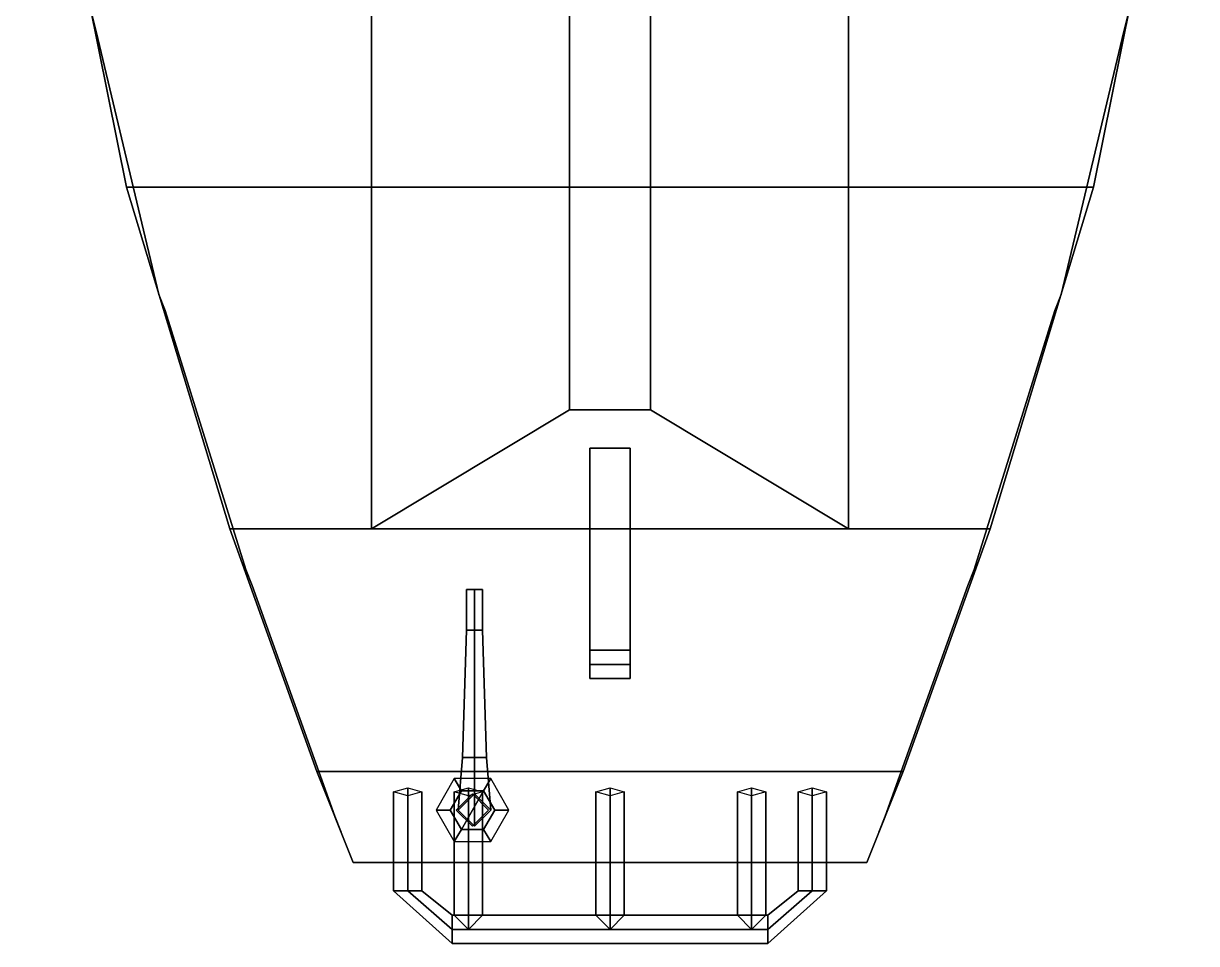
# Model space of a CAD drawing. Header units: millimetres. Extents: x -3.4 to 3.4, y -23.6 to 39.8.
# Drawn here: x -2.9 to 2.9, y -23.56 to -19.01 of the extents above; entities that cross this region are included whole.
import ezdxf

# ---------------------------------------------------------------- set-up
doc = ezdxf.new("R2010")
doc.units = ezdxf.units.MM
doc.layers.add('railings', color=6, linetype='Continuous')

msp = doc.modelspace()

# ---------------------------------------------------------------- linework, layer by layer
for points in [[(2.9, -17.29, 2.01), (-2.9, -17.29, 2.01), (-2.39, -19.82, 2.01), (2.39, -19.82, 2.01)], [(-2.39, -19.82, 2.01), (-2.9, -17.29, 2.01), (-2.9, -17.29), (-2.39, -19.82)], [(-2.39, -19.82), (-2.9, -17.29), (-1.18, -17.29, -0.61), (-1.18, -19.82, -0.2)], [(-1.18, -19.82, -0.2), (-1.18, -17.29, -0.61), (-0.2, -17.29, -0.61), (-0.2, -19.82, -0.2)], [(-0.2, -17.29, -0.61), (-0.2, -17.29, -1.34), (-0.2, -19.82, -1.31), (-0.2, -19.82, -0.2)], [(-0.2, -19.82, -1.31), (-0.2, -17.29, -1.34), (0.2, -17.29, -1.34), (0.2, -19.82, -1.31)], [(0.2, -19.82, -0.2), (0.2, -17.29, -0.61), (1.18, -17.29, -0.61), (1.18, -19.82, -0.2)], [(0.2, -19.82, -1.31), (0.2, -17.29, -1.34), (0.2, -17.29, -0.61), (0.2, -19.82, -0.2)], [(1.18, -19.82, -0.2), (1.18, -17.29, -0.61), (2.9, -17.29), (2.39, -19.82)], [(2.39, -19.82), (2.9, -17.29), (2.9, -17.29, 2.01), (2.39, -19.82, 2.01)], [(2.39, -19.82, 2.01), (-2.39, -19.82, 2.01), (-1.88, -21.51, 2.01), (1.88, -21.51, 2.01)], [(-1.88, -21.51, 2.01), (-2.39, -19.82, 2.01), (-2.39, -19.82), (-1.88, -21.51, 0.1)], [(-1.88, -21.51, 0.1), (-2.39, -19.82), (-1.18, -19.82, -0.2), (-1.18, -21.51, 0.1)], [(-1.18, -21.51, 0.1), (-1.18, -19.82, -0.2), (-0.2, -19.82, -0.2), (-0.2, -20.92, -0.0047)], [(-0.2, -19.82, -0.2), (-0.2, -19.82, -1.31), (-0.2, -20.92, -1.14), (-0.2, -20.92, -0.0047)], [(-0.2, -20.92, -1.14), (-0.2, -19.82, -1.31), (0.2, -19.82, -1.31), (0.2, -20.92, -1.14)], [(0.2, -20.92, -0.0047), (0.2, -19.82, -0.2), (1.18, -19.82, -0.2), (1.18, -21.51, 0.1)], [(0.2, -20.92, -1.14), (0.2, -19.82, -1.31), (0.2, -19.82, -0.2), (0.2, -20.92, -0.0047)], [(1.18, -21.51, 0.1), (1.18, -19.82, -0.2), (2.39, -19.82), (1.88, -21.51, 0.1)], [(1.88, -21.51, 0.1), (2.39, -19.82), (2.39, -19.82, 2.01), (1.88, -21.51, 2.01)], [(-1.18, -21.51, 0.1), (-0.2, -20.92, -0.0047), (0.2, -20.92, -0.0047), (1.18, -21.51, 0.1)], [(-0.2, -20.92, -0.0047), (-0.2, -20.92, -1.14), (0.2, -20.92, -1.14), (0.2, -20.92, -0.0047)], [(-0.1, -21.11, -0.21), (-0.1, -21.11, -1.09), (-0.1, -22.18, -1.09), (-0.1, -22.11, -0.09)], [(0.1, -21.11, -0.21), (0.1, -21.11, -1.09), (-0.1, -21.11, -1.09), (-0.1, -21.11, -0.21)], [(-0.1, -22.18, -1.09), (-0.1, -21.11, -1.09), (0.1, -21.11, -1.09), (0.1, -22.18, -1.09)], [(0.1, -22.11, -0.09), (0.1, -21.11, -0.21), (-0.1, -21.11, -0.21), (-0.1, -22.11, -0.09)], [(0.1, -22.18, -1.09), (0.1, -21.11, -1.09), (0.1, -21.11, -0.21), (0.1, -22.11, -0.09)], [(-1.45, -22.71, 0.14), (-1.88, -21.51, 0.1), (1.88, -21.51, 0.1), (1.45, -22.71, 0.14)], [(1.88, -21.51, 2.01), (-1.88, -21.51, 2.01), (-1.45, -22.71, 2.01), (1.45, -22.71, 2.01)], [(-1.45, -22.71, 2.01), (-1.88, -21.51, 2.01), (-1.88, -21.51, 0.1), (-1.45, -22.71, 0.14)], [(1.45, -22.71, 0.14), (1.88, -21.51, 0.1), (1.88, -21.51, 2.01), (1.45, -22.71, 2.01)], [(-0.67, -21.81, 4.47), (-0.63, -21.81, 4.43), (-0.67, -21.81, 4.39), (-0.71, -21.81, 4.43)], [(-0.67, -22.01, 4.39), (-0.71, -22.01, 4.43), (-0.71, -21.81, 4.43), (-0.67, -21.81, 4.39)], [(-0.71, -22.01, 4.43), (-0.67, -22.01, 4.47), (-0.67, -21.81, 4.47), (-0.71, -21.81, 4.43)], [(-0.63, -22.01, 4.43), (-0.67, -22.01, 4.39), (-0.67, -21.81, 4.39), (-0.63, -21.81, 4.43)], [(-0.67, -22.01, 4.47), (-0.63, -22.01, 4.43), (-0.63, -21.81, 4.43), (-0.67, -21.81, 4.47)], [(-0.67, -22.64, 4.15), (-0.73, -22.64, 4.21), (-0.71, -22.01, 4.43), (-0.67, -22.01, 4.39)], [(-0.73, -22.64, 4.21), (-0.67, -22.64, 4.27), (-0.67, -22.01, 4.47), (-0.71, -22.01, 4.43)], [(-0.61, -22.64, 4.21), (-0.67, -22.64, 4.15), (-0.67, -22.01, 4.39), (-0.63, -22.01, 4.43)], [(-0.67, -22.64, 4.27), (-0.61, -22.64, 4.21), (-0.63, -22.01, 4.43), (-0.67, -22.01, 4.47)], [(-0.1, -22.11, -0.09), (-0.1, -22.18, -1.09), (-0.1, -22.25, -1), (-0.1, -22.25, -0.11)], [(0.1, -22.25, -0.11), (0.1, -22.11, -0.09), (-0.1, -22.11, -0.09), (-0.1, -22.25, -0.11)], [(0.1, -22.25, -1), (0.1, -22.18, -1.09), (0.1, -22.11, -0.09), (0.1, -22.25, -0.11)], [(-0.1, -22.25, -1), (-0.1, -22.18, -1.09), (0.1, -22.18, -1.09), (0.1, -22.25, -1)], [(-0.1, -22.25, -0.11), (-0.1, -22.25, -1), (0.1, -22.25, -1), (0.1, -22.25, -0.11)], [(-0.67, -22.82, 3.7), (-0.75, -22.9, 3.7), (-0.73, -22.64, 4.21), (-0.67, -22.64, 4.15)], [(-0.75, -22.9, 3.7), (-0.67, -22.98, 3.7), (-0.67, -22.64, 4.27), (-0.73, -22.64, 4.21)], [(-0.59, -22.9, 3.7), (-0.67, -22.82, 3.7), (-0.67, -22.64, 4.15), (-0.61, -22.64, 4.21)], [(-0.67, -22.98, 3.7), (-0.59, -22.9, 3.7), (-0.61, -22.64, 4.21), (-0.67, -22.64, 4.27)], [(1.45, -22.71, 2.01), (-1.45, -22.71, 2.01), (-1.27, -23.16, 2.01), (1.27, -23.16, 2.01)], [(-1.45, -22.71, 0.14), (1.45, -22.71, 0.14), (1.27, -23.16, 2.01), (-1.27, -23.16, 2.01)], [(-1.27, -23.16, 2.01), (-1.45, -22.71, 2.01), (-1.45, -22.71, 0.14)], [(1.45, -22.71, 0.14), (1.45, -22.71, 0.14), (1.45, -22.71, 2.01), (1.27, -23.16, 2.01)], [(-1.07, -22.81, 0.57), (-1, -22.79, 0.5), (-1, -23.3, 0.5), (-1.07, -23.3, 0.57)], [(-1, -22.79, 0.5), (-0.93, -22.81, 0.57), (-0.93, -23.3, 0.57), (-1, -23.3, 0.5)], [(-0.77, -22.7441, 2.01), (-0.86, -22.9, 2.01), (-0.79, -22.9, 3.09), (-0.735, -22.8047, 3.09)], [(-0.59, -22.7441, 2.01), (-0.77, -22.7441, 2.01), (-0.735, -22.8047, 3.09), (-0.625, -22.8047, 3.09)], [(-0.77, -22.81, 0.57), (-0.7, -22.79, 0.5), (-0.7, -23.49, 0.5), (-0.77, -23.42, 0.57)], [(-0.7, -22.79, 0.5), (-0.63, -22.81, 0.57), (-0.63, -23.42, 0.57), (-0.7, -23.49, 0.5)], [(-0.5, -22.9, 2.01), (-0.59, -22.7441, 2.01), (-0.625, -22.8047, 3.09), (-0.57, -22.9, 3.09)], [(-0.07, -22.81, 0.57), (0, -22.79, 0.5), (0, -23.49, 0.5), (-0.07, -23.42, 0.57)], [(0, -22.79, 0.5), (0.07, -22.81, 0.57), (0.07, -23.42, 0.57), (0, -23.49, 0.5)], [(0.63, -22.81, 0.57), (0.7, -22.79, 0.5), (0.7, -23.49, 0.5), (0.63, -23.42, 0.57)], [(0.7, -22.79, 0.5), (0.77, -22.81, 0.57), (0.77, -23.42, 0.57), (0.7, -23.49, 0.5)], [(0.93, -22.81, 0.57), (1, -22.79, 0.5), (1, -23.3, 0.5), (0.93, -23.3, 0.57)], [(1, -22.79, 0.5), (1.07, -22.81, 0.57), (1.07, -23.3, 0.57), (1, -23.3, 0.5)], [(-1, -22.83, 0.64), (-1.07, -22.81, 0.57), (-1.07, -23.3, 0.57), (-1, -23.3, 0.64)], [(-0.93, -22.81, 0.57), (-1, -22.83, 0.64), (-1, -23.3, 0.64), (-0.93, -23.3, 0.57)], [(-0.735, -22.9953, 3.09), (-0.625, -22.8047, 3.09), (-0.735, -22.8047, 3.09), (-0.79, -22.9, 3.09)], [(-0.7, -22.83, 0.64), (-0.77, -22.81, 0.57), (-0.77, -23.42, 0.57), (-0.7, -23.49, 0.64)], [(-0.68, -22.82, 3.09), (-0.76, -22.9, 3.09), (-0.76, -22.9, 3.7), (-0.68, -22.82, 3.7)], [(-0.625, -22.9953, 3.09), (-0.57, -22.9, 3.09), (-0.625, -22.8047, 3.09), (-0.735, -22.9953, 3.09)], [(-0.63, -22.81, 0.57), (-0.7, -22.83, 0.64), (-0.7, -23.49, 0.64), (-0.63, -23.42, 0.57)], [(-0.6, -22.9, 3.09), (-0.68, -22.82, 3.09), (-0.68, -22.82, 3.7), (-0.6, -22.9, 3.7)], [(0, -22.83, 0.64), (-0.07, -22.81, 0.57), (-0.07, -23.42, 0.57), (0, -23.49, 0.64)], [(0.07, -22.81, 0.57), (0, -22.83, 0.64), (0, -23.49, 0.64), (0.07, -23.42, 0.57)], [(0.7, -22.83, 0.64), (0.63, -22.81, 0.57), (0.63, -23.42, 0.57), (0.7, -23.49, 0.64)], [(0.77, -22.81, 0.57), (0.7, -22.83, 0.64), (0.7, -23.49, 0.64), (0.77, -23.42, 0.57)], [(1, -22.83, 0.64), (0.93, -22.81, 0.57), (0.93, -23.3, 0.57), (1, -23.3, 0.64)], [(1.07, -22.81, 0.57), (1, -22.83, 0.64), (1, -23.3, 0.64), (1.07, -23.3, 0.57)], [(-0.86, -22.9, 2.01), (-0.77, -23.0559, 2.01), (-0.735, -22.9953, 3.09), (-0.79, -22.9, 3.09)], [(-0.76, -22.9, 3.09), (-0.68, -22.98, 3.09), (-0.68, -22.98, 3.7), (-0.76, -22.9, 3.7)], [(-0.68, -22.98, 3.09), (-0.6, -22.9, 3.09), (-0.6, -22.9, 3.7), (-0.68, -22.98, 3.7)], [(-0.59, -23.0559, 2.01), (-0.5, -22.9, 2.01), (-0.57, -22.9, 3.09), (-0.625, -22.9953, 3.09)], [(-0.77, -23.0559, 2.01), (-0.59, -23.0559, 2.01), (-0.625, -22.9953, 3.09), (-0.735, -22.9953, 3.09)], [(-1, -23.3, 0.64), (-1.07, -23.3, 0.57), (-0.78, -23.56, 0.57), (-0.78, -23.49, 0.64)], [(-1.07, -23.3, 0.57), (-1, -23.3, 0.5), (-0.78, -23.49, 0.5), (-0.78, -23.56, 0.57)], [(-1, -23.3, 0.5), (-0.93, -23.3, 0.57), (-0.78, -23.42, 0.57), (-0.78, -23.49, 0.5)], [(-0.93, -23.3, 0.57), (-1, -23.3, 0.64), (-0.78, -23.49, 0.64), (-0.78, -23.42, 0.57)], [(1, -23.3, 0.5), (1.07, -23.3, 0.57), (0.78, -23.56, 0.57), (0.78, -23.49, 0.5)], [(1.07, -23.3, 0.57), (1, -23.3, 0.64), (0.78, -23.49, 0.64), (0.78, -23.56, 0.57)], [(1, -23.3, 0.64), (0.93, -23.3, 0.57), (0.78, -23.42, 0.57), (0.78, -23.49, 0.64)], [(0.93, -23.3, 0.57), (1, -23.3, 0.5), (0.78, -23.49, 0.5), (0.78, -23.42, 0.57)], [(-0.78, -23.49, 0.5), (-0.78, -23.42, 0.57), (0.78, -23.42, 0.57), (0.78, -23.49, 0.5)], [(-0.78, -23.42, 0.57), (-0.78, -23.49, 0.64), (0.78, -23.49, 0.64), (0.78, -23.42, 0.57)], [(-0.78, -23.49, 0.64), (-0.78, -23.56, 0.57), (0.78, -23.56, 0.57), (0.78, -23.49, 0.64)], [(-0.78, -23.56, 0.57), (-0.78, -23.49, 0.5), (0.78, -23.49, 0.5), (0.78, -23.56, 0.57)]]:
    msp.add_3dface(points)
at = {"layer": 'railings'}
for points in [[(-2.54, -19.05, 3.11), (-2.56, -18.97, 3.11), (-2.56, -18.97, 2.01), (-2.54, -19.05, 2.01)], [(-2.54, -19.05, 2.01), (-2.56, -18.97, 2.01), (-2.56, -18.97, 3.11), (-2.54, -19.05, 3.11)], [(2.54, -19.05, 3.11), (2.56, -18.97, 3.11), (2.56, -18.97, 2.01), (2.54, -19.05, 2.01)], [(2.54, -19.05, 2.01), (2.56, -18.97, 2.01), (2.56, -18.97, 3.11), (2.54, -19.05, 3.11)], [(-2.54, -19.05, 3.05), (-2.54, -19.05, 3.11), (-2.23, -20.35, 3.11), (-2.23, -20.35, 3.05)], [(-2.23, -20.35, 3.05), (-2.23, -20.35, 3.11), (-2.54, -19.05, 3.11), (-2.54, -19.05, 3.05)], [(-2.23, -20.35, 2.75), (-2.23, -20.35, 2.81), (-2.54, -19.05, 2.81), (-2.54, -19.05, 2.75)], [(-2.54, -19.05, 2.75), (-2.54, -19.05, 2.81), (-2.23, -20.35, 2.81), (-2.23, -20.35, 2.75)], [(-2.54, -19.05, 2.39), (-2.54, -19.05, 2.45), (-2.23, -20.35, 2.45), (-2.23, -20.35, 2.39)], [(-2.23, -20.35, 2.39), (-2.23, -20.35, 2.45), (-2.54, -19.05, 2.45), (-2.54, -19.05, 2.39)], [(2.23, -20.35, 2.39), (2.23, -20.35, 2.45), (2.54, -19.05, 2.45), (2.54, -19.05, 2.39)], [(2.54, -19.05, 2.39), (2.54, -19.05, 2.45), (2.23, -20.35, 2.45), (2.23, -20.35, 2.39)], [(2.54, -19.05, 2.75), (2.54, -19.05, 2.81), (2.23, -20.35, 2.81), (2.23, -20.35, 2.75)], [(2.23, -20.35, 2.75), (2.23, -20.35, 2.81), (2.54, -19.05, 2.81), (2.54, -19.05, 2.75)], [(2.23, -20.35, 3.05), (2.23, -20.35, 3.11), (2.54, -19.05, 3.11), (2.54, -19.05, 3.05)], [(2.54, -19.05, 3.05), (2.54, -19.05, 3.11), (2.23, -20.35, 3.11), (2.23, -20.35, 3.05)], [(-2.2, -20.43, 3.11), (-2.23, -20.35, 3.11), (-2.23, -20.35, 2.01), (-2.2, -20.43, 2.01)], [(-2.2, -20.43, 2.01), (-2.23, -20.35, 2.01), (-2.23, -20.35, 3.11), (-2.2, -20.43, 3.11)], [(2.2, -20.43, 2.01), (2.23, -20.35, 2.01), (2.23, -20.35, 3.11), (2.2, -20.43, 3.11)], [(2.2, -20.43, 3.11), (2.23, -20.35, 3.11), (2.23, -20.35, 2.01), (2.2, -20.43, 2.01)], [(-1.8, -21.71, 3.09), (-1.8, -21.71, 3.15), (-2.2, -20.43, 3.11), (-2.2, -20.43, 3.05)], [(-2.2, -20.43, 3.05), (-2.2, -20.43, 3.11), (-1.8, -21.71, 3.15), (-1.8, -21.71, 3.09)], [(-1.8, -21.71, 2.79), (-1.8, -21.71, 2.85), (-2.2, -20.43, 2.81), (-2.2, -20.43, 2.75)], [(-2.2, -20.43, 2.75), (-2.2, -20.43, 2.81), (-1.8, -21.71, 2.85), (-1.8, -21.71, 2.79)], [(-2.2, -20.43, 2.39), (-2.2, -20.43, 2.45), (-1.8, -21.71, 2.49), (-1.8, -21.71, 2.43)], [(-1.8, -21.71, 2.43), (-1.8, -21.71, 2.49), (-2.2, -20.43, 2.45), (-2.2, -20.43, 2.39)], [(1.8, -21.71, 2.43), (1.8, -21.71, 2.49), (2.2, -20.43, 2.45), (2.2, -20.43, 2.39)], [(2.2, -20.43, 2.39), (2.2, -20.43, 2.45), (1.8, -21.71, 2.49), (1.8, -21.71, 2.43)], [(2.2, -20.43, 2.75), (2.2, -20.43, 2.81), (1.8, -21.71, 2.85), (1.8, -21.71, 2.79)], [(1.8, -21.71, 2.79), (1.8, -21.71, 2.85), (2.2, -20.43, 2.81), (2.2, -20.43, 2.75)], [(1.8, -21.71, 3.09), (1.8, -21.71, 3.15), (2.2, -20.43, 3.11), (2.2, -20.43, 3.05)], [(2.2, -20.43, 3.05), (2.2, -20.43, 3.11), (1.8, -21.71, 3.15), (1.8, -21.71, 3.09)], [(-1.77, -21.79, 2.01), (-1.8, -21.71, 2.01), (-1.8, -21.71, 3.15), (-1.77, -21.79, 3.15)], [(-1.77, -21.79, 3.15), (-1.8, -21.71, 3.15), (-1.8, -21.71, 2.01), (-1.77, -21.79, 2.01)], [(1.77, -21.79, 2.01), (1.8, -21.71, 2.01), (1.8, -21.71, 3.15), (1.77, -21.79, 3.15)], [(1.77, -21.79, 3.15), (1.8, -21.71, 3.15), (1.8, -21.71, 2.01), (1.77, -21.79, 2.01)], [(-1.77, -21.79, 3.09), (-1.77, -21.79, 3.15), (-1.36, -22.93, 3.15), (-1.36, -22.93, 3.09)], [(-1.36, -22.93, 3.09), (-1.36, -22.93, 3.15), (-1.77, -21.79, 3.15), (-1.77, -21.79, 3.09)], [(-1.36, -22.93, 2.79), (-1.36, -22.93, 2.85), (-1.77, -21.79, 2.85), (-1.77, -21.79, 2.79)], [(-1.77, -21.79, 2.79), (-1.77, -21.79, 2.85), (-1.36, -22.93, 2.85), (-1.36, -22.93, 2.79)], [(-1.77, -21.79, 2.43), (-1.77, -21.79, 2.49), (-1.36, -22.93, 2.49), (-1.36, -22.93, 2.43)], [(-1.36, -22.93, 2.43), (-1.36, -22.93, 2.49), (-1.77, -21.79, 2.49), (-1.77, -21.79, 2.43)], [(1.36, -22.93, 2.43), (1.36, -22.93, 2.49), (1.77, -21.79, 2.49), (1.77, -21.79, 2.43)], [(1.77, -21.79, 2.43), (1.77, -21.79, 2.49), (1.36, -22.93, 2.49), (1.36, -22.93, 2.43)], [(1.77, -21.79, 2.79), (1.77, -21.79, 2.85), (1.36, -22.93, 2.85), (1.36, -22.93, 2.79)], [(1.36, -22.93, 2.79), (1.36, -22.93, 2.85), (1.77, -21.79, 2.85), (1.77, -21.79, 2.79)], [(1.36, -22.93, 3.09), (1.36, -22.93, 3.15), (1.77, -21.79, 3.15), (1.77, -21.79, 3.09)], [(1.77, -21.79, 3.09), (1.77, -21.79, 3.15), (1.36, -22.93, 3.15), (1.36, -22.93, 3.09)], [(-1.33, -23.01, 2.01), (-1.36, -22.93, 2.01), (-1.36, -22.93, 3.15), (-1.33, -23.01, 3.15)], [(-1.33, -23.01, 3.15), (-1.36, -22.93, 3.15), (-1.36, -22.93, 2.01), (-1.33, -23.01, 2.01)], [(1.33, -23.01, 2.01), (1.36, -22.93, 2.01), (1.36, -22.93, 3.15), (1.33, -23.01, 3.15)], [(1.33, -23.01, 3.15), (1.36, -22.93, 3.15), (1.36, -22.93, 2.01), (1.33, -23.01, 2.01)]]:
    msp.add_3dface(points, dxfattribs=at)

doc.saveas('drawing.dxf')
